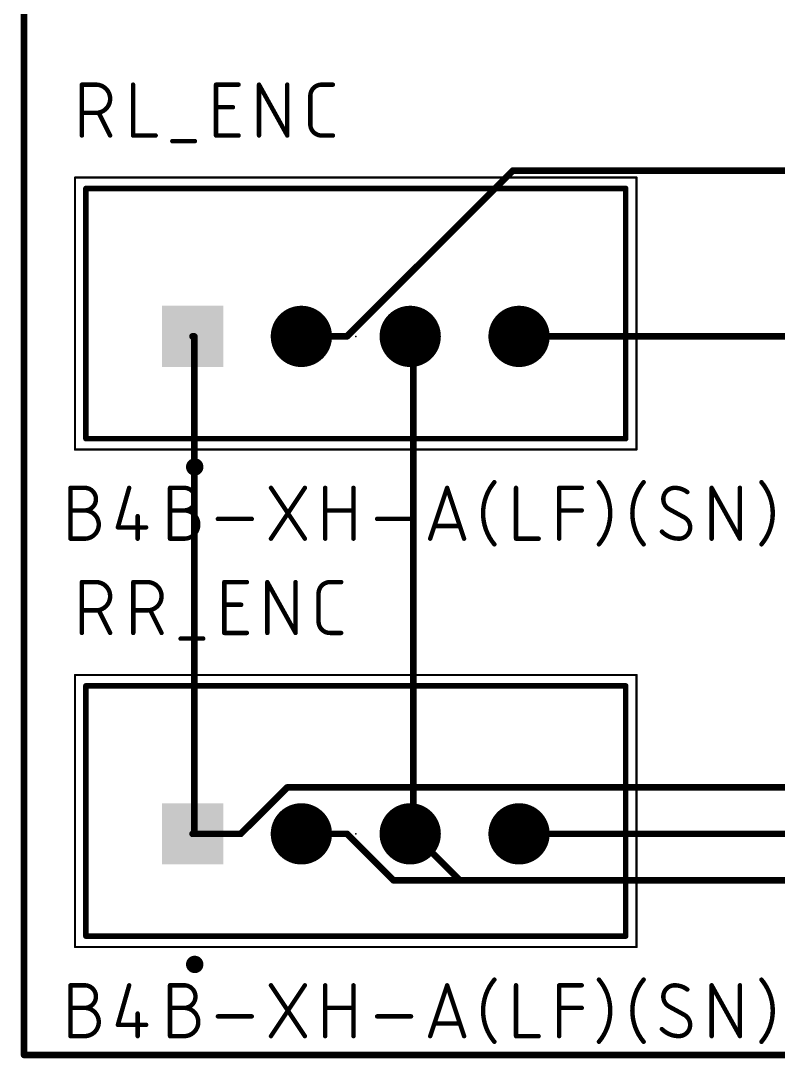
# Model space of a CAD drawing. Extents: x 20.2 to 95.4, y -5.2 to 47.1.
# Drawn here: x 20.24 to 37.64, y -5.16 to 18.68 of the extents above; entities that cross this region are included whole.
import ezdxf

# ---------------------------------------------------------------- set-up
doc = ezdxf.new("R2010")
doc.units = 0
for name, color, linetype in [('1', 12, 'CONTINUOUS'), ('16', 132, 'CONTINUOUS'), ('17', 110, 'CONTINUOUS'), ('20', 31, 'CONTINUOUS'), ('21', 253, 'CONTINUOUS'), ('23', 53, 'CONTINUOUS'), ('25', 253, 'CONTINUOUS'), ('27', 253, 'CONTINUOUS'), ('39', 12, 'CONTINUOUS'), ('51', 253, 'CONTINUOUS')]:
    doc.layers.add(name, color=color, linetype=linetype)

# ---------------------------------------------------------------- blocks, each defined once
blk = doc.blocks.new('SQUAREP')
blk.add_solid([(-0.5, -0.5), (0.5, -0.5), (-0.5, 0.5), (0.5, 0.5)])
blk = doc.blocks.new('ROUNDP')
at = {"const_width": 0.5}
blk.add_lwpolyline([(0, -0.25, 1), (0, 0.25, 1), (0, -0.25)], format="xyb", dxfattribs=at)

msp = doc.modelspace()

# ---------------------------------------------------------------- linework, layer by layer
at = {"layer": '1', "const_width": 0.1524}
for points in [[(31.5468, 15.24), (27.7368, 11.43)], [(65.9892, 15.24), (31.5468, 15.24)], [(24.2316, 11.43), (24.19, 11.43)], [(24.2316, 11.43), (24.2316, 0)], [(27.7368, 11.43), (26.69, 11.43)], [(29.2608, 11.43), (29.19, 11.43)], [(29.2608, 11.43), (29.2608, 0)], [(38.862, 11.43), (31.69, 11.43)], [(24.2316, 0), (24.19, 0)], [(27.7368, 0), (26.69, 0)], [(28.8036, -1.0668), (27.7368, 0)], [(29.2608, 0), (29.19, 0)], [(38.4048, 0), (31.69, 0)], [(37.7952, -1.0668), (28.8036, -1.0668)]]:
    msp.add_lwpolyline(points, dxfattribs=at)
at = {"layer": '1', "const_width": 0.0762}
for points in [[(31.5468, 15.2781, 1), (31.5468, 15.2019)], [(31.5737, 15.2131, 1), (31.5199, 15.2669)], [(24.19, 11.4681, 1), (24.19, 11.3919)], [(24.2697, 11.43, 1), (24.1935, 11.43)], [(24.2316, 11.3919, 1), (24.2316, 11.4681)], [(26.69, 11.4681, 1), (26.69, 11.3919)], [(27.7099, 11.4569, 1), (27.7637, 11.4031)], [(27.7368, 11.3919, 1), (27.7368, 11.4681)], [(29.19, 11.4681, 1), (29.19, 11.3919)], [(29.2989, 11.43, 1), (29.2227, 11.43)], [(29.2608, 11.3919, 1), (29.2608, 11.4681)], [(31.69, 11.4681, 1), (31.69, 11.3919)], [(24.19, 0.0381, 1), (24.19, -0.0381)], [(24.1935, 0, 1), (24.2697, 0)], [(24.2316, -0.0381, 1), (24.2316, 0.0381)], [(26.69, 0.0381, 1), (26.69, -0.0381)], [(27.7637, 0.0269, 1), (27.7099, -0.0269)], [(27.7368, -0.0381, 1), (27.7368, 0.0381)], [(29.19, 0.0381, 1), (29.19, -0.0381)], [(29.2227, 0, 1), (29.2989, 0)], [(29.2608, -0.0381, 1), (29.2608, 0.0381)], [(31.69, 0.0381, 1), (31.69, -0.0381)], [(28.8036, -1.0287, 1), (28.8036, -1.1049)], [(28.7767, -1.0937, 1), (28.8305, -1.0399)]]:
    msp.add_lwpolyline(points, format="xyb", dxfattribs=at)
at = {"layer": '16', "const_width": 0.1524}
for points in [[(26.3652, 1.0668), (25.2984, 0)], [(40.6908, 1.0668), (26.3652, 1.0668)], [(25.2984, 0), (24.19, 0)], [(29.2608, 0), (29.19, 0)], [(29.2608, 0), (30.3276, -1.0668)], [(30.3276, -1.0668), (42.2148, -1.0668)]]:
    msp.add_lwpolyline(points, dxfattribs=at)
at = {"layer": '16', "const_width": 0.0762}
for points in [[(26.3652, 1.1049, 1), (26.3652, 1.0287)], [(26.3921, 1.0399, 1), (26.3383, 1.0937)], [(24.19, 0.0381, 1), (24.19, -0.0381)], [(25.2715, 0.0269, 1), (25.3253, -0.0269)], [(25.2984, -0.0381, 1), (25.2984, 0.0381)], [(29.19, 0.0381, 1), (29.19, -0.0381)], [(29.2877, 0.0269, 1), (29.2339, -0.0269)], [(29.2608, -0.0381, 1), (29.2608, 0.0381)], [(30.3276, -1.0287, 1), (30.3276, -1.1049)], [(30.3007, -1.0937, 1), (30.3545, -1.0399)]]:
    msp.add_lwpolyline(points, format="xyb", dxfattribs=at)
at = {"layer": '20', "const_width": 0.1524}
for points in [[(20.32, 46.99), (20.32, -5.08)], [(20.32, -5.08), (95.25, -5.08)]]:
    msp.add_lwpolyline(points, dxfattribs=at)
at = {"layer": '20', "const_width": 0.0762}
for points in [[(20.32, -5.0419, 1), (20.32, -5.1181)], [(20.2819, -5.08, 1), (20.3581, -5.08)]]:
    msp.add_lwpolyline(points, format="xyb", dxfattribs=at)
at = {"layer": '21'}
for points, const_width in [([(21.74, 14.8618, 1), (21.74, 14.7982)], 0.0635), ([(21.7718, 14.83, 1), (21.7083, 14.83)], 0.0635), ([(34.1718, 14.83, 1), (34.1082, 14.83)], 0.0635), ([(34.14, 14.7982, 1), (34.14, 14.8618)], 0.0635), ([(21.74, 9.1118, 1), (21.74, 9.0482)], 0.0635), ([(21.7083, 9.08, 1), (21.7718, 9.08)], 0.0635), ([(34.1082, 9.08, 1), (34.1718, 9.08)], 0.0635), ([(34.14, 9.0482, 1), (34.14, 9.1118)], 0.0635), ([(24.24, 8.33, 1), (24.24, 8.53, 1), (24.24, 8.33)], 0.2), ([(21.74, 3.4318, 1), (21.74, 3.3683)], 0.0635), ([(21.7718, 3.4, 1), (21.7083, 3.4)], 0.0635), ([(34.1718, 3.4, 1), (34.1082, 3.4)], 0.0635), ([(34.14, 3.3683, 1), (34.14, 3.4318)], 0.0635), ([(21.74, -2.3182, 1), (21.74, -2.3818)], 0.0635), ([(21.7083, -2.35, 1), (21.7718, -2.35)], 0.0635), ([(34.1082, -2.35, 1), (34.1718, -2.35)], 0.0635), ([(34.14, -2.3818, 1), (34.14, -2.3182)], 0.0635), ([(24.24, -3.1, 1), (24.24, -2.9, 1), (24.24, -3.1)], 0.2)]:
    msp.add_lwpolyline(points, format="xyb", dxfattribs=dict(at, const_width=const_width))
at = {"layer": '21', "const_width": 0.127}
for points in [[(21.74, 14.83), (34.14, 14.83)], [(21.74, 9.08), (21.74, 14.83)], [(34.14, 14.83), (34.14, 9.08)], [(34.14, 9.08), (21.74, 9.08)], [(21.74, 3.4), (34.14, 3.4)], [(21.74, -2.35), (21.74, 3.4)], [(34.14, 3.4), (34.14, -2.35)], [(34.14, -2.35), (21.74, -2.35)]]:
    msp.add_lwpolyline(points, dxfattribs=at)
at = {"layer": '23'}
for p in [(27.94, 11.43), (27.94, 0)]:
    msp.add_point(p, dxfattribs=at)
at = {"layer": '25', "const_width": 0.1016}
for points in [[(21.6478, 16.0458), (21.6478, 17.2142)], [(21.6478, 17.2142), (21.9724, 17.2142)], [(22.8238, 17.2142), (22.8238, 16.0458)], [(24.7288, 16.0458), (24.7288, 17.2142)], [(24.7288, 17.2142), (25.2481, 17.2142)], [(25.7171, 16.0458), (25.7171, 17.2142)], [(25.7171, 17.2142), (26.3662, 16.0458)], [(26.3662, 16.0458), (26.3662, 17.2142)], [(27.1546, 17.2142), (27.4142, 17.2142)], [(26.8949, 16.3054), (26.8949, 16.9546)], [(24.7288, 16.6949), (25.1183, 16.6949)], [(21.9724, 16.5651), (21.6478, 16.5651)], [(22.2969, 16.0458), (22.0373, 16.5651)], [(22.8238, 16.0458), (23.3431, 16.0458)], [(25.2481, 16.0458), (24.7288, 16.0458)], [(27.4142, 16.0458), (27.1546, 16.0458)], [(23.7246, 15.916), (24.2439, 15.916)], [(21.6478, 4.6158), (21.6478, 5.7842)], [(21.6478, 5.7842), (21.9724, 5.7842)], [(22.8289, 4.6158), (22.8289, 5.7842)], [(22.8289, 5.7842), (23.1534, 5.7842)], [(24.9193, 4.6158), (24.9193, 5.7842)], [(24.9193, 5.7842), (25.4386, 5.7842)], [(25.9076, 4.6158), (25.9076, 5.7842)], [(25.9076, 5.7842), (26.5567, 4.6158)], [(26.5567, 4.6158), (26.5567, 5.7842)], [(27.3451, 5.7842), (27.6047, 5.7842)], [(27.0854, 4.8754), (27.0854, 5.5246)], [(24.9193, 5.2649), (25.3088, 5.2649)], [(21.9724, 5.1351), (21.6478, 5.1351)], [(22.2969, 4.6158), (22.0373, 5.1351)], [(23.1534, 5.1351), (22.8289, 5.1351)], [(23.478, 4.6158), (23.2184, 5.1351)], [(23.9151, 4.486), (24.4344, 4.486)], [(25.4386, 4.6158), (24.9193, 4.6158)], [(27.6047, 4.6158), (27.3451, 4.6158)]]:
    msp.add_lwpolyline(points, dxfattribs=at)
at = {"layer": '25'}
for points, const_width in [([(21.6732, 17.2142, 1), (21.6224, 17.2142)], 0.0508), ([(21.6478, 17.2396, 1), (21.6478, 17.1888)], 0.0508), ([(21.9724, 16.5651, 1), (21.9724, 17.2142)], 0.1016), ([(21.9724, 17.2396, 1), (21.9724, 17.1888)], 0.0508), ([(21.9724, 17.1888, 1), (21.9724, 17.2396)], 0.0508), ([(22.8492, 17.2142, 1), (22.7984, 17.2142)], 0.0508), ([(24.7542, 17.2142, 1), (24.7034, 17.2142)], 0.0508), ([(24.7288, 17.2396, 1), (24.7288, 17.1888)], 0.0508), ([(25.2481, 17.1888, 1), (25.2481, 17.2396)], 0.0508), ([(25.7425, 17.2142, 1), (25.6917, 17.2142)], 0.0508), ([(25.7393, 17.2265, 1), (25.6949, 17.2019)], 0.0508), ([(26.3916, 17.2142, 1), (26.3408, 17.2142)], 0.0508), ([(27.1546, 17.2142, 0.4142), (26.8949, 16.9546)], 0.1016), ([(27.1546, 17.2396, 1), (27.1546, 17.1888)], 0.0508), ([(27.1546, 17.1888, 1), (27.1546, 17.2396)], 0.0508), ([(27.4142, 17.1888, 1), (27.4142, 17.2396)], 0.0508), ([(26.9203, 16.9546, 1), (26.8695, 16.9546)], 0.0508), ([(26.8695, 16.9546, 1), (26.9203, 16.9546)], 0.0508), ([(24.7288, 16.7203, 1), (24.7288, 16.6695)], 0.0508), ([(25.1183, 16.6695, 1), (25.1183, 16.7203)], 0.0508), ([(21.6478, 16.5905, 1), (21.6478, 16.5397)], 0.0508), ([(21.9724, 16.5905, 1), (21.9724, 16.5397)], 0.0508), ([(21.9724, 16.5397, 1), (21.9724, 16.5905)], 0.0508), ([(22.06, 16.5764, 1), (22.0145, 16.5537)], 0.0508), ([(26.8949, 16.3054, 0.4142), (27.1546, 16.0458)], 0.1016), ([(26.9203, 16.3054, 1), (26.8695, 16.3054)], 0.0508), ([(26.8695, 16.3054, 1), (26.9203, 16.3054)], 0.0508), ([(21.6224, 16.0458, 1), (21.6732, 16.0458)], 0.0508), ([(22.2742, 16.0344, 1), (22.3196, 16.0572)], 0.0508), ([(22.8238, 16.0712, 1), (22.8238, 16.0204)], 0.0508), ([(22.7984, 16.0458, 1), (22.8492, 16.0458)], 0.0508), ([(23.3431, 16.0204, 1), (23.3431, 16.0712)], 0.0508), ([(24.7288, 16.0712, 1), (24.7288, 16.0204)], 0.0508), ([(24.7034, 16.0458, 1), (24.7542, 16.0458)], 0.0508), ([(25.2481, 16.0204, 1), (25.2481, 16.0712)], 0.0508), ([(25.6917, 16.0458, 1), (25.7425, 16.0458)], 0.0508), ([(26.3408, 16.0458, 1), (26.3916, 16.0458)], 0.0508), ([(26.344, 16.0335, 1), (26.3884, 16.0581)], 0.0508), ([(27.1546, 16.0712, 1), (27.1546, 16.0204)], 0.0508), ([(27.1546, 16.0204, 1), (27.1546, 16.0712)], 0.0508), ([(27.4142, 16.0204, 1), (27.4142, 16.0712)], 0.0508), ([(23.7246, 15.9414, 1), (23.7246, 15.8906)], 0.0508), ([(24.2439, 15.8906, 1), (24.2439, 15.9414)], 0.0508), ([(21.6732, 5.7842, 1), (21.6224, 5.7842)], 0.0508), ([(21.6478, 5.8096, 1), (21.6478, 5.7588)], 0.0508), ([(21.9724, 5.1351, 1), (21.9724, 5.7842)], 0.1016), ([(21.9724, 5.8096, 1), (21.9724, 5.7588)], 0.0508), ([(21.9724, 5.7588, 1), (21.9724, 5.8096)], 0.0508), ([(22.8543, 5.7842, 1), (22.8035, 5.7842)], 0.0508), ([(22.8289, 5.8096, 1), (22.8289, 5.7588)], 0.0508), ([(23.1534, 5.1351, 1), (23.1534, 5.7842)], 0.1016), ([(23.1534, 5.8096, 1), (23.1534, 5.7588)], 0.0508), ([(23.1534, 5.7588, 1), (23.1534, 5.8096)], 0.0508), ([(24.9447, 5.7842, 1), (24.8939, 5.7842)], 0.0508), ([(24.9193, 5.8096, 1), (24.9193, 5.7588)], 0.0508), ([(25.4386, 5.7588, 1), (25.4386, 5.8096)], 0.0508), ([(25.933, 5.7842, 1), (25.8822, 5.7842)], 0.0508), ([(25.9298, 5.7965, 1), (25.8854, 5.7719)], 0.0508), ([(26.5821, 5.7842, 1), (26.5313, 5.7842)], 0.0508), ([(27.3451, 5.7842, 0.4142), (27.0854, 5.5246)], 0.1016), ([(27.3451, 5.8096, 1), (27.3451, 5.7588)], 0.0508), ([(27.3451, 5.7588, 1), (27.3451, 5.8096)], 0.0508), ([(27.6047, 5.7588, 1), (27.6047, 5.8096)], 0.0508), ([(27.1108, 5.5246, 1), (27.06, 5.5246)], 0.0508), ([(27.06, 5.5246, 1), (27.1108, 5.5246)], 0.0508), ([(24.9193, 5.2903, 1), (24.9193, 5.2395)], 0.0508), ([(25.3088, 5.2395, 1), (25.3088, 5.2903)], 0.0508), ([(21.6478, 5.1605, 1), (21.6478, 5.1097)], 0.0508), ([(21.9724, 5.1605, 1), (21.9724, 5.1097)], 0.0508), ([(21.9724, 5.1097, 1), (21.9724, 5.1605)], 0.0508), ([(22.06, 5.1464, 1), (22.0145, 5.1237)], 0.0508), ([(22.8289, 5.1605, 1), (22.8289, 5.1097)], 0.0508), ([(23.1534, 5.1605, 1), (23.1534, 5.1097)], 0.0508), ([(23.1534, 5.1097, 1), (23.1534, 5.1605)], 0.0508), ([(23.2411, 5.1464, 1), (23.1956, 5.1237)], 0.0508), ([(27.0854, 4.8754, 0.4142), (27.3451, 4.6158)], 0.1016), ([(27.1108, 4.8754, 1), (27.06, 4.8754)], 0.0508), ([(27.06, 4.8754, 1), (27.1108, 4.8754)], 0.0508), ([(21.6224, 4.6158, 1), (21.6732, 4.6158)], 0.0508), ([(22.2742, 4.6044, 1), (22.3196, 4.6272)], 0.0508), ([(22.8035, 4.6158, 1), (22.8543, 4.6158)], 0.0508), ([(23.4553, 4.6044, 1), (23.5007, 4.6272)], 0.0508), ([(23.9151, 4.5114, 1), (23.9151, 4.4606)], 0.0508), ([(24.4344, 4.4606, 1), (24.4344, 4.5114)], 0.0508), ([(24.9193, 4.6412, 1), (24.9193, 4.5904)], 0.0508), ([(24.8939, 4.6158, 1), (24.9447, 4.6158)], 0.0508), ([(25.4386, 4.5904, 1), (25.4386, 4.6412)], 0.0508), ([(25.8822, 4.6158, 1), (25.933, 4.6158)], 0.0508), ([(26.5313, 4.6158, 1), (26.5821, 4.6158)], 0.0508), ([(26.5345, 4.6035, 1), (26.5789, 4.6281)], 0.0508), ([(27.3451, 4.6412, 1), (27.3451, 4.5904)], 0.0508), ([(27.3451, 4.5904, 1), (27.3451, 4.6412)], 0.0508), ([(27.6047, 4.5904, 1), (27.6047, 4.6412)], 0.0508)]:
    msp.add_lwpolyline(points, format="xyb", dxfattribs=dict(at, const_width=const_width))
at = {"layer": '27'}
for points, const_width in [([(31.1236, 8.08, 0.1762), (30.8639, 7.366)], 0.1016), ([(31.143, 8.0637, 1), (31.1041, 8.0963)], 0.0508), ([(33.7847, 7.366, 0.1762), (33.525, 8.08)], 0.1016), ([(33.5445, 8.0963, 1), (33.5056, 8.0637)], 0.0508), ([(34.5526, 8.08, 0.1762), (34.2929, 7.366)], 0.1016), ([(34.572, 8.0637, 1), (34.5331, 8.0963)], 0.0508), ([(37.5185, 7.366, 0.1762), (37.2588, 8.08)], 0.1016), ([(37.2783, 8.0963, 1), (37.2394, 8.0637)], 0.0508), ([(21.4122, 7.9502, 1), (21.3614, 7.9502)], 0.0508), ([(21.3868, 7.9756, 1), (21.3868, 7.9248)], 0.0508), ([(21.7114, 7.4309, 1), (21.7114, 7.9502)], 0.1016), ([(21.7114, 7.9756, 1), (21.7114, 7.9248)], 0.0508), ([(21.7114, 7.9248, 1), (21.7114, 7.9756)], 0.0508), ([(22.7588, 7.9432, 1), (22.71, 7.9572)], 0.0508), ([(23.6982, 7.9502, 1), (23.6474, 7.9502)], 0.0508), ([(23.6728, 7.9756, 1), (23.6728, 7.9248)], 0.0508), ([(23.9973, 7.4309, 1), (23.9973, 7.9502)], 0.1016), ([(23.9973, 7.9756, 1), (23.9973, 7.9248)], 0.0508), ([(23.9973, 7.9248, 1), (23.9973, 7.9756)], 0.0508), ([(26.0124, 7.9643, 1), (25.9701, 7.9361)], 0.0508), ([(26.7913, 7.9361, 1), (26.749, 7.9643)], 0.0508), ([(27.2627, 7.9502, 1), (27.2119, 7.9502)], 0.0508), ([(27.9118, 7.9502, 1), (27.861, 7.9502)], 0.0508), ([(30.0624, 7.9582, 1), (30.0142, 7.9422)], 0.0508), ([(30.0624, 7.9422, 1), (30.0142, 7.9582)], 0.0508), ([(31.6464, 7.9502, 1), (31.5956, 7.9502)], 0.0508), ([(32.637, 7.9502, 1), (32.5862, 7.9502)], 0.0508), ([(32.6116, 7.9756, 1), (32.6116, 7.9248)], 0.0508), ([(33.1309, 7.9248, 1), (33.1309, 7.9756)], 0.0508), ([(35.2636, 7.9502, 0.4142), (35.004, 7.6906)], 0.1016), ([(35.5557, 7.8528, 0.1623), (35.2636, 7.9502)], 0.1016), ([(35.2636, 7.9756, 1), (35.2636, 7.9248)], 0.0508), ([(35.2636, 7.9248, 1), (35.2636, 7.9756)], 0.0508), ([(35.5405, 7.8325, 1), (35.571, 7.8732)], 0.0508), ([(36.1399, 7.9502, 1), (36.0891, 7.9502)], 0.0508), ([(36.1367, 7.9625, 1), (36.0923, 7.9379)], 0.0508), ([(36.789, 7.9502, 1), (36.7383, 7.9502)], 0.0508), ([(35.004, 7.6906, 0.2656), (35.1338, 7.4634)], 0.1016), ([(35.0294, 7.6906, 1), (34.9786, 7.6906)], 0.0508), ([(34.9786, 7.6906, 1), (35.0294, 7.6906)], 0.0508), ([(21.3868, 7.4563, 1), (21.3868, 7.4055)], 0.0508), ([(21.7114, 6.7818, 1), (21.7114, 7.4309)], 0.1016), ([(21.7114, 7.4563, 1), (21.7114, 7.4055)], 0.0508), ([(21.7114, 7.4563, 1), (21.7114, 7.4055)], 0.0508), ([(21.7114, 7.4055, 1), (21.7114, 7.4563)], 0.0508), ([(23.6728, 7.4563, 1), (23.6728, 7.4055)], 0.0508), ([(23.9973, 6.7818, 1), (23.9973, 7.4309)], 0.1016), ([(23.9973, 7.4563, 1), (23.9973, 7.4055)], 0.0508), ([(23.9973, 7.4563, 1), (23.9973, 7.4055)], 0.0508), ([(23.9973, 7.4055, 1), (23.9973, 7.4563)], 0.0508), ([(27.2373, 7.4563, 1), (27.2373, 7.4055)], 0.0508), ([(27.8864, 7.4055, 1), (27.8864, 7.4563)], 0.0508), ([(30.8639, 7.366, 0.1762), (31.1236, 6.652)], 0.1016), ([(30.8893, 7.366, 1), (30.8385, 7.366)], 0.0508), ([(30.8385, 7.366, 1), (30.8893, 7.366)], 0.0508), ([(32.6116, 7.4563, 1), (32.6116, 7.4055)], 0.0508), ([(33.1309, 7.4055, 1), (33.1309, 7.4563)], 0.0508), ([(33.525, 6.652, 0.1762), (33.7847, 7.366)], 0.1016), ([(33.8101, 7.366, 1), (33.7593, 7.366)], 0.0508), ([(33.7593, 7.366, 1), (33.8101, 7.366)], 0.0508), ([(34.2929, 7.366, 0.1762), (34.5526, 6.652)], 0.1016), ([(34.3183, 7.366, 1), (34.2675, 7.366)], 0.0508), ([(34.2675, 7.366, 1), (34.3183, 7.366)], 0.0508), ([(35.146, 7.4857, 1), (35.1217, 7.4411)], 0.0508), ([(35.1209, 7.4415, 1), (35.1467, 7.4852)], 0.0508), ([(37.2588, 6.652, 0.1762), (37.5185, 7.366)], 0.1016), ([(37.5439, 7.366, 1), (37.4931, 7.366)], 0.0508), ([(37.4931, 7.366, 1), (37.5439, 7.366)], 0.0508), ([(22.9545, 7.3011, 1), (22.9037, 7.3011)], 0.0508), ([(24.772, 7.2616, 1), (24.772, 7.2108)], 0.0508), ([(25.551, 7.2108, 1), (25.551, 7.2616)], 0.0508), ([(28.4296, 7.2616, 1), (28.4296, 7.2108)], 0.0508), ([(29.2086, 7.2108, 1), (29.2086, 7.2616)], 0.0508), ([(35.6207, 7.0414, 0.2656), (35.4908, 7.2686)], 0.1016), ([(35.5037, 7.2905, 1), (35.4779, 7.2467)], 0.0508), ([(35.4787, 7.2463, 1), (35.503, 7.2909)], 0.0508), ([(22.4503, 7.0484, 1), (22.4992, 7.0345)], 0.0508), ([(22.4748, 7.0668, 1), (22.4748, 7.016)], 0.0508), ([(23.1239, 7.016, 1), (23.1239, 7.0668)], 0.0508), ([(29.7462, 7.0993, 1), (29.7462, 7.0485)], 0.0508), ([(30.3304, 7.0485, 1), (30.3304, 7.0993)], 0.0508), ([(34.9715, 6.9441, 0.2), (35.361, 6.7818)], 0.1016), ([(34.9896, 6.962, 1), (34.9535, 6.9262)], 0.0508), ([(35.361, 6.7818, 0.4142), (35.6207, 7.0414)], 0.1016), ([(35.6461, 7.0414, 1), (35.5953, 7.0414)], 0.0508), ([(35.5953, 7.0414, 1), (35.6461, 7.0414)], 0.0508), ([(21.3868, 6.8072, 1), (21.3868, 6.7564)], 0.0508), ([(21.3614, 6.7818, 1), (21.4122, 6.7818)], 0.0508), ([(21.7114, 6.8072, 1), (21.7114, 6.7564)], 0.0508), ([(21.7114, 6.7564, 1), (21.7114, 6.8072)], 0.0508), ([(22.9037, 6.7818, 1), (22.9545, 6.7818)], 0.0508), ([(23.6728, 6.8072, 1), (23.6728, 6.7564)], 0.0508), ([(23.6474, 6.7818, 1), (23.6982, 6.7818)], 0.0508), ([(23.9973, 6.8072, 1), (23.9973, 6.7564)], 0.0508), ([(23.9973, 6.7564, 1), (23.9973, 6.8072)], 0.0508), ([(25.9701, 6.7959, 1), (26.0124, 6.7677)], 0.0508), ([(26.749, 6.7677, 1), (26.7913, 6.7959)], 0.0508), ([(27.2119, 6.7818, 1), (27.2627, 6.7818)], 0.0508), ([(27.861, 6.7818, 1), (27.9118, 6.7818)], 0.0508), ([(29.6247, 6.7898, 1), (29.6729, 6.7738)], 0.0508), ([(30.4037, 6.7738, 1), (30.4519, 6.7898)], 0.0508), ([(31.1041, 6.6357, 1), (31.143, 6.6683)], 0.0508), ([(31.621, 6.8072, 1), (31.621, 6.7564)], 0.0508), ([(31.5956, 6.7818, 1), (31.6464, 6.7818)], 0.0508), ([(32.1403, 6.7564, 1), (32.1403, 6.8072)], 0.0508), ([(32.5862, 6.7818, 1), (32.637, 6.7818)], 0.0508), ([(33.5056, 6.6683, 1), (33.5445, 6.6357)], 0.0508), ([(34.5331, 6.6357, 1), (34.572, 6.6683)], 0.0508), ([(35.361, 6.8072, 1), (35.361, 6.7564)], 0.0508), ([(35.361, 6.7564, 1), (35.361, 6.8072)], 0.0508), ([(36.0891, 6.7818, 1), (36.1399, 6.7818)], 0.0508), ([(36.7383, 6.7818, 1), (36.789, 6.7818)], 0.0508), ([(36.7414, 6.7695, 1), (36.7859, 6.7941)], 0.0508), ([(37.2394, 6.6683, 1), (37.2783, 6.6357)], 0.0508), ([(31.1236, -3.35, 0.1762), (30.8639, -4.064)], 0.1016), ([(31.143, -3.3663, 1), (31.1041, -3.3337)], 0.0508), ([(33.7847, -4.064, 0.1762), (33.525, -3.35)], 0.1016), ([(33.5445, -3.3337, 1), (33.5056, -3.3663)], 0.0508), ([(34.5526, -3.35, 0.1762), (34.2929, -4.064)], 0.1016), ([(34.572, -3.3663, 1), (34.5331, -3.3337)], 0.0508), ([(37.5185, -4.064, 0.1762), (37.2588, -3.35)], 0.1016), ([(37.2783, -3.3337, 1), (37.2394, -3.3663)], 0.0508), ([(21.4122, -3.4798, 1), (21.3614, -3.4798)], 0.0508), ([(21.3868, -3.4544, 1), (21.3868, -3.5052)], 0.0508), ([(21.7114, -3.9991, 1), (21.7114, -3.4798)], 0.1016), ([(21.7114, -3.4544, 1), (21.7114, -3.5052)], 0.0508), ([(21.7114, -3.5052, 1), (21.7114, -3.4544)], 0.0508), ([(22.7588, -3.4868, 1), (22.71, -3.4728)], 0.0508), ([(23.6982, -3.4798, 1), (23.6474, -3.4798)], 0.0508), ([(23.6728, -3.4544, 1), (23.6728, -3.5052)], 0.0508), ([(23.9973, -3.9991, 1), (23.9973, -3.4798)], 0.1016), ([(23.9973, -3.4544, 1), (23.9973, -3.5052)], 0.0508), ([(23.9973, -3.5052, 1), (23.9973, -3.4544)], 0.0508), ([(26.0124, -3.4657, 1), (25.9701, -3.4939)], 0.0508), ([(26.7913, -3.4939, 1), (26.749, -3.4657)], 0.0508), ([(27.2627, -3.4798, 1), (27.2119, -3.4798)], 0.0508), ([(27.9118, -3.4798, 1), (27.861, -3.4798)], 0.0508), ([(30.0624, -3.4718, 1), (30.0142, -3.4878)], 0.0508), ([(30.0624, -3.4878, 1), (30.0142, -3.4718)], 0.0508), ([(31.6464, -3.4798, 1), (31.5956, -3.4798)], 0.0508), ([(32.637, -3.4798, 1), (32.5862, -3.4798)], 0.0508), ([(32.6116, -3.4544, 1), (32.6116, -3.5052)], 0.0508), ([(33.1309, -3.5052, 1), (33.1309, -3.4544)], 0.0508), ([(35.2636, -3.4798, 0.4142), (35.004, -3.7394)], 0.1016), ([(35.5557, -3.5772, 0.1623), (35.2636, -3.4798)], 0.1016), ([(35.2636, -3.4544, 1), (35.2636, -3.5052)], 0.0508), ([(35.2636, -3.5052, 1), (35.2636, -3.4544)], 0.0508), ([(35.5405, -3.5975, 1), (35.571, -3.5568)], 0.0508), ([(36.1399, -3.4798, 1), (36.0891, -3.4798)], 0.0508), ([(36.1367, -3.4675, 1), (36.0923, -3.4921)], 0.0508), ([(36.789, -3.4798, 1), (36.7383, -3.4798)], 0.0508), ([(35.004, -3.7394, 0.2656), (35.1338, -3.9666)], 0.1016), ([(35.0294, -3.7394, 1), (34.9786, -3.7394)], 0.0508), ([(34.9786, -3.7394, 1), (35.0294, -3.7394)], 0.0508), ([(21.3868, -3.9737, 1), (21.3868, -4.0245)], 0.0508), ([(21.7114, -4.6482, 1), (21.7114, -3.9991)], 0.1016), ([(21.7114, -3.9737, 1), (21.7114, -4.0245)], 0.0508), ([(21.7114, -3.9737, 1), (21.7114, -4.0245)], 0.0508), ([(21.7114, -4.0245, 1), (21.7114, -3.9737)], 0.0508), ([(23.6728, -3.9737, 1), (23.6728, -4.0245)], 0.0508), ([(23.9973, -4.6482, 1), (23.9973, -3.9991)], 0.1016), ([(23.9973, -3.9737, 1), (23.9973, -4.0245)], 0.0508), ([(23.9973, -3.9737, 1), (23.9973, -4.0245)], 0.0508), ([(23.9973, -4.0245, 1), (23.9973, -3.9737)], 0.0508), ([(27.2373, -3.9737, 1), (27.2373, -4.0245)], 0.0508), ([(27.8864, -4.0245, 1), (27.8864, -3.9737)], 0.0508), ([(30.8639, -4.064, 0.1762), (31.1236, -4.778)], 0.1016), ([(30.8893, -4.064, 1), (30.8385, -4.064)], 0.0508), ([(30.8385, -4.064, 1), (30.8893, -4.064)], 0.0508), ([(32.6116, -3.9737, 1), (32.6116, -4.0245)], 0.0508), ([(33.1309, -4.0245, 1), (33.1309, -3.9737)], 0.0508), ([(33.525, -4.778, 0.1762), (33.7847, -4.064)], 0.1016), ([(33.8101, -4.064, 1), (33.7593, -4.064)], 0.0508), ([(33.7593, -4.064, 1), (33.8101, -4.064)], 0.0508), ([(34.2929, -4.064, 0.1762), (34.5526, -4.778)], 0.1016), ([(34.3183, -4.064, 1), (34.2675, -4.064)], 0.0508), ([(34.2675, -4.064, 1), (34.3183, -4.064)], 0.0508), ([(35.146, -3.9443, 1), (35.1217, -3.9889)], 0.0508), ([(35.1209, -3.9885, 1), (35.1467, -3.9448)], 0.0508), ([(37.2588, -4.778, 0.1762), (37.5185, -4.064)], 0.1016), ([(37.5439, -4.064, 1), (37.4931, -4.064)], 0.0508), ([(37.4931, -4.064, 1), (37.5439, -4.064)], 0.0508), ([(22.9545, -4.1289, 1), (22.9037, -4.1289)], 0.0508), ([(24.772, -4.1684, 1), (24.772, -4.2192)], 0.0508), ([(25.551, -4.2192, 1), (25.551, -4.1684)], 0.0508), ([(28.4296, -4.1684, 1), (28.4296, -4.2192)], 0.0508), ([(29.2086, -4.2192, 1), (29.2086, -4.1684)], 0.0508), ([(35.6207, -4.3886, 0.2656), (35.4908, -4.1614)], 0.1016), ([(35.5037, -4.1395, 1), (35.4779, -4.1833)], 0.0508), ([(35.4787, -4.1837, 1), (35.503, -4.1391)], 0.0508), ([(22.4503, -4.3816, 1), (22.4992, -4.3955)], 0.0508), ([(22.4748, -4.3632, 1), (22.4748, -4.414)], 0.0508), ([(23.1239, -4.414, 1), (23.1239, -4.3632)], 0.0508), ([(29.7462, -4.3307, 1), (29.7462, -4.3815)], 0.0508), ([(30.3304, -4.3815, 1), (30.3304, -4.3307)], 0.0508), ([(34.9715, -4.4859, 0.2), (35.361, -4.6482)], 0.1016), ([(34.9896, -4.468, 1), (34.9535, -4.5038)], 0.0508), ([(35.361, -4.6482, 0.4142), (35.6207, -4.3886)], 0.1016), ([(35.6461, -4.3886, 1), (35.5953, -4.3886)], 0.0508), ([(35.5953, -4.3886, 1), (35.6461, -4.3886)], 0.0508), ([(21.3868, -4.6228, 1), (21.3868, -4.6736)], 0.0508), ([(21.3614, -4.6482, 1), (21.4122, -4.6482)], 0.0508), ([(21.7114, -4.6228, 1), (21.7114, -4.6736)], 0.0508), ([(21.7114, -4.6736, 1), (21.7114, -4.6228)], 0.0508), ([(22.9037, -4.6482, 1), (22.9545, -4.6482)], 0.0508), ([(23.6728, -4.6228, 1), (23.6728, -4.6736)], 0.0508), ([(23.6474, -4.6482, 1), (23.6982, -4.6482)], 0.0508), ([(23.9973, -4.6228, 1), (23.9973, -4.6736)], 0.0508), ([(23.9973, -4.6736, 1), (23.9973, -4.6228)], 0.0508), ([(25.9701, -4.6341, 1), (26.0124, -4.6623)], 0.0508), ([(26.749, -4.6623, 1), (26.7913, -4.6341)], 0.0508), ([(27.2119, -4.6482, 1), (27.2627, -4.6482)], 0.0508), ([(27.861, -4.6482, 1), (27.9118, -4.6482)], 0.0508), ([(29.6247, -4.6402, 1), (29.6729, -4.6562)], 0.0508), ([(30.4037, -4.6562, 1), (30.4519, -4.6402)], 0.0508), ([(31.1041, -4.7943, 1), (31.143, -4.7617)], 0.0508), ([(31.621, -4.6228, 1), (31.621, -4.6736)], 0.0508), ([(31.5956, -4.6482, 1), (31.6464, -4.6482)], 0.0508), ([(32.1403, -4.6736, 1), (32.1403, -4.6228)], 0.0508), ([(32.5862, -4.6482, 1), (32.637, -4.6482)], 0.0508), ([(33.5056, -4.7617, 1), (33.5445, -4.7943)], 0.0508), ([(34.5331, -4.7943, 1), (34.572, -4.7617)], 0.0508), ([(35.361, -4.6228, 1), (35.361, -4.6736)], 0.0508), ([(35.361, -4.6736, 1), (35.361, -4.6228)], 0.0508), ([(36.0891, -4.6482, 1), (36.1399, -4.6482)], 0.0508), ([(36.7383, -4.6482, 1), (36.789, -4.6482)], 0.0508), ([(36.7414, -4.6605, 1), (36.7859, -4.6359)], 0.0508), ([(37.2394, -4.7617, 1), (37.2783, -4.7943)], 0.0508)]:
    msp.add_lwpolyline(points, format="xyb", dxfattribs=dict(at, const_width=const_width))
at = {"layer": '27', "const_width": 0.1016}
for points in [[(21.3868, 6.7818), (21.3868, 7.9502)], [(21.3868, 7.9502), (21.7114, 7.9502)], [(22.7344, 7.9502), (22.4748, 7.0414)], [(23.6728, 6.7818), (23.6728, 7.9502)], [(23.6728, 7.9502), (23.9973, 7.9502)], [(25.9912, 6.7818), (26.7702, 7.9502)], [(25.9912, 7.9502), (26.7702, 6.7818)], [(27.2373, 6.7818), (27.2373, 7.9502)], [(27.8864, 7.9502), (27.8864, 6.7818)], [(29.6488, 6.7818), (30.0383, 7.9502)], [(30.0383, 7.9502), (30.4278, 6.7818)], [(31.621, 7.9502), (31.621, 6.7818)], [(32.6116, 6.7818), (32.6116, 7.9502)], [(32.6116, 7.9502), (33.1309, 7.9502)], [(36.1145, 6.7818), (36.1145, 7.9502)], [(36.1145, 7.9502), (36.7636, 6.7818)], [(36.7636, 6.7818), (36.7636, 7.9502)], [(21.3868, 7.4309), (21.7114, 7.4309)], [(23.6728, 7.4309), (23.9973, 7.4309)], [(27.2373, 7.4309), (27.8864, 7.4309)], [(32.6116, 7.4309), (33.1309, 7.4309)], [(35.4908, 7.2686), (35.1338, 7.4634)], [(22.9291, 7.3011), (22.9291, 6.7818)], [(24.772, 7.2362), (25.551, 7.2362)], [(28.4296, 7.2362), (29.2086, 7.2362)], [(22.4748, 7.0414), (23.1239, 7.0414)], [(30.3304, 7.0739), (29.7462, 7.0739)], [(21.7114, 6.7818), (21.3868, 6.7818)], [(23.9973, 6.7818), (23.6728, 6.7818)], [(31.621, 6.7818), (32.1403, 6.7818)], [(21.3868, -4.6482), (21.3868, -3.4798)], [(21.3868, -3.4798), (21.7114, -3.4798)], [(22.7344, -3.4798), (22.4748, -4.3886)], [(23.6728, -4.6482), (23.6728, -3.4798)], [(23.6728, -3.4798), (23.9973, -3.4798)], [(25.9912, -4.6482), (26.7702, -3.4798)], [(25.9912, -3.4798), (26.7702, -4.6482)], [(27.2373, -4.6482), (27.2373, -3.4798)], [(27.8864, -3.4798), (27.8864, -4.6482)], [(29.6488, -4.6482), (30.0383, -3.4798)], [(30.0383, -3.4798), (30.4278, -4.6482)], [(31.621, -3.4798), (31.621, -4.6482)], [(32.6116, -4.6482), (32.6116, -3.4798)], [(32.6116, -3.4798), (33.1309, -3.4798)], [(36.1145, -4.6482), (36.1145, -3.4798)], [(36.1145, -3.4798), (36.7636, -4.6482)], [(36.7636, -4.6482), (36.7636, -3.4798)], [(21.3868, -3.9991), (21.7114, -3.9991)], [(23.6728, -3.9991), (23.9973, -3.9991)], [(27.2373, -3.9991), (27.8864, -3.9991)], [(32.6116, -3.9991), (33.1309, -3.9991)], [(35.4908, -4.1614), (35.1338, -3.9666)], [(22.9291, -4.1289), (22.9291, -4.6482)], [(24.772, -4.1938), (25.551, -4.1938)], [(28.4296, -4.1938), (29.2086, -4.1938)], [(22.4748, -4.3886), (23.1239, -4.3886)], [(30.3304, -4.3561), (29.7462, -4.3561)], [(21.7114, -4.6482), (21.3868, -4.6482)], [(23.9973, -4.6482), (23.6728, -4.6482)], [(31.621, -4.6482), (32.1403, -4.6482)]]:
    msp.add_lwpolyline(points, dxfattribs=at)
at = {"layer": '39', "const_width": 0.05}
for points in [[(21.49, 15.08), (34.39, 15.08)], [(21.49, 15.08), (21.49, 8.83)], [(34.39, 15.08), (34.39, 8.83)], [(21.49, 8.83), (34.39, 8.83)], [(21.49, 3.65), (34.39, 3.65)], [(21.49, 3.65), (21.49, -2.6)], [(34.39, 3.65), (34.39, -2.6)], [(21.49, -2.6), (34.39, -2.6)]]:
    msp.add_lwpolyline(points, dxfattribs=at)
at = {"layer": '39', "const_width": 0.025}
for points in [[(21.49, 15.0925, 1), (21.49, 15.0675)], [(21.5025, 15.08, 1), (21.4775, 15.08)], [(34.4025, 15.08, 1), (34.3775, 15.08)], [(34.39, 15.0675, 1), (34.39, 15.0925)], [(21.49, 8.8425, 1), (21.49, 8.8175)], [(21.4775, 8.83, 1), (21.5025, 8.83)], [(34.3775, 8.83, 1), (34.4025, 8.83)], [(34.39, 8.8175, 1), (34.39, 8.8425)], [(21.49, 3.6625, 1), (21.49, 3.6375)], [(21.5025, 3.65, 1), (21.4775, 3.65)], [(34.4025, 3.65, 1), (34.3775, 3.65)], [(34.39, 3.6375, 1), (34.39, 3.6625)], [(21.49, -2.5875, 1), (21.49, -2.6125)], [(21.4775, -2.6, 1), (21.5025, -2.6)], [(34.3775, -2.6, 1), (34.4025, -2.6)], [(34.39, -2.6125, 1), (34.39, -2.5875)]]:
    msp.add_lwpolyline(points, format="xyb", dxfattribs=at)
at = {"layer": '51', "const_width": 0.0635}
for points in [[(21.74, 14.8618, 1), (21.74, 14.7982)], [(21.7718, 14.83, 1), (21.7083, 14.83)], [(34.1718, 14.83, 1), (34.1082, 14.83)], [(34.14, 14.7982, 1), (34.14, 14.8618)], [(21.74, 9.1118, 1), (21.74, 9.0482)], [(21.7083, 9.08, 1), (21.7718, 9.08)], [(34.1082, 9.08, 1), (34.1718, 9.08)], [(34.14, 9.0482, 1), (34.14, 9.1118)], [(21.74, 3.4318, 1), (21.74, 3.3683)], [(21.7718, 3.4, 1), (21.7083, 3.4)], [(34.1718, 3.4, 1), (34.1082, 3.4)], [(34.14, 3.3683, 1), (34.14, 3.4318)], [(21.74, -2.3182, 1), (21.74, -2.3818)], [(21.7083, -2.35, 1), (21.7718, -2.35)], [(34.1082, -2.35, 1), (34.1718, -2.35)], [(34.14, -2.3818, 1), (34.14, -2.3182)]]:
    msp.add_lwpolyline(points, format="xyb", dxfattribs=at)
at = {"layer": '51', "const_width": 0.127}
for points in [[(21.74, 14.83), (34.14, 14.83)], [(21.74, 9.08), (21.74, 14.83)], [(34.14, 14.83), (34.14, 9.08)], [(34.14, 9.08), (21.74, 9.08)], [(21.74, 3.4), (34.14, 3.4)], [(21.74, -2.35), (21.74, 3.4)], [(34.14, 3.4), (34.14, -2.35)], [(34.14, -2.35), (21.74, -2.35)]]:
    msp.add_lwpolyline(points, dxfattribs=at)

# ---------------------------------------------------------------- block references
at = {"layer": '17', "xscale": 1.408, "yscale": 1.408}
for name, p in [('SQUAREP', (24.19, 11.43)), ('SQUAREP', (24.19, 11.43)), ('ROUNDP', (26.69, 11.43)), ('ROUNDP', (26.69, 11.43)), ('ROUNDP', (29.19, 11.43)), ('ROUNDP', (29.19, 11.43)), ('ROUNDP', (31.69, 11.43)), ('ROUNDP', (31.69, 11.43)), ('SQUAREP', (24.19, 0)), ('SQUAREP', (24.19, 0)), ('ROUNDP', (26.69, 0)), ('ROUNDP', (26.69, 0)), ('ROUNDP', (29.19, 0)), ('ROUNDP', (29.19, 0)), ('ROUNDP', (31.69, 0)), ('ROUNDP', (31.69, 0))]:
    msp.add_blockref(name, p, dxfattribs=at)

doc.saveas('drawing.dxf')
